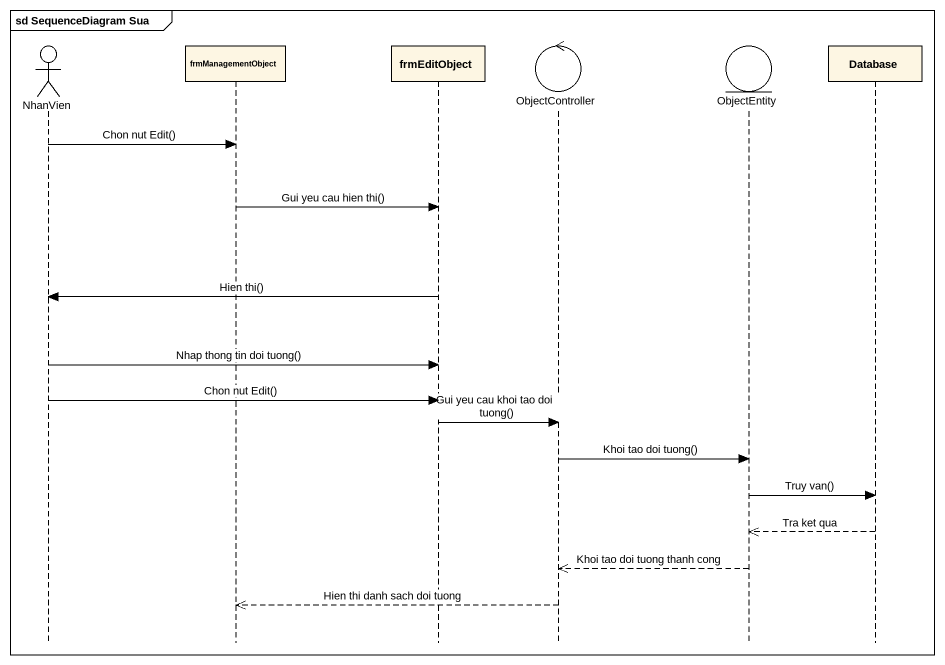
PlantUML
@startuml
mainframe sd SequenceDiagram Sua
hide footbox
actor NhanVien
participant frmManagementObject
participant frmEditObject
control ObjectController
entity ObjectEntity
participant "Database" as Database_

NhanVien -> frmManagementObject : Chon nut Edit()
frmManagementObject -> frmEditObject : Gui yeu cau hien thi()
frmEditObject -> NhanVien : Hien thi()
NhanVien -> frmEditObject : Nhap thong tin doi tuong()
NhanVien -> frmEditObject : Chon nut Edit()
frmEditObject -> ObjectController : Gui yeu cau khoi tao doi tuong()
ObjectController -> ObjectEntity : Khoi tao doi tuong()
ObjectEntity -> Database_ : Truy van()
Database_ -->> ObjectEntity : Tra ket qua
ObjectEntity -->> ObjectController : Khoi tao doi tuong thanh cong
ObjectController -->> frmManagementObject : Hien thi danh sach doi tuong
@enduml
